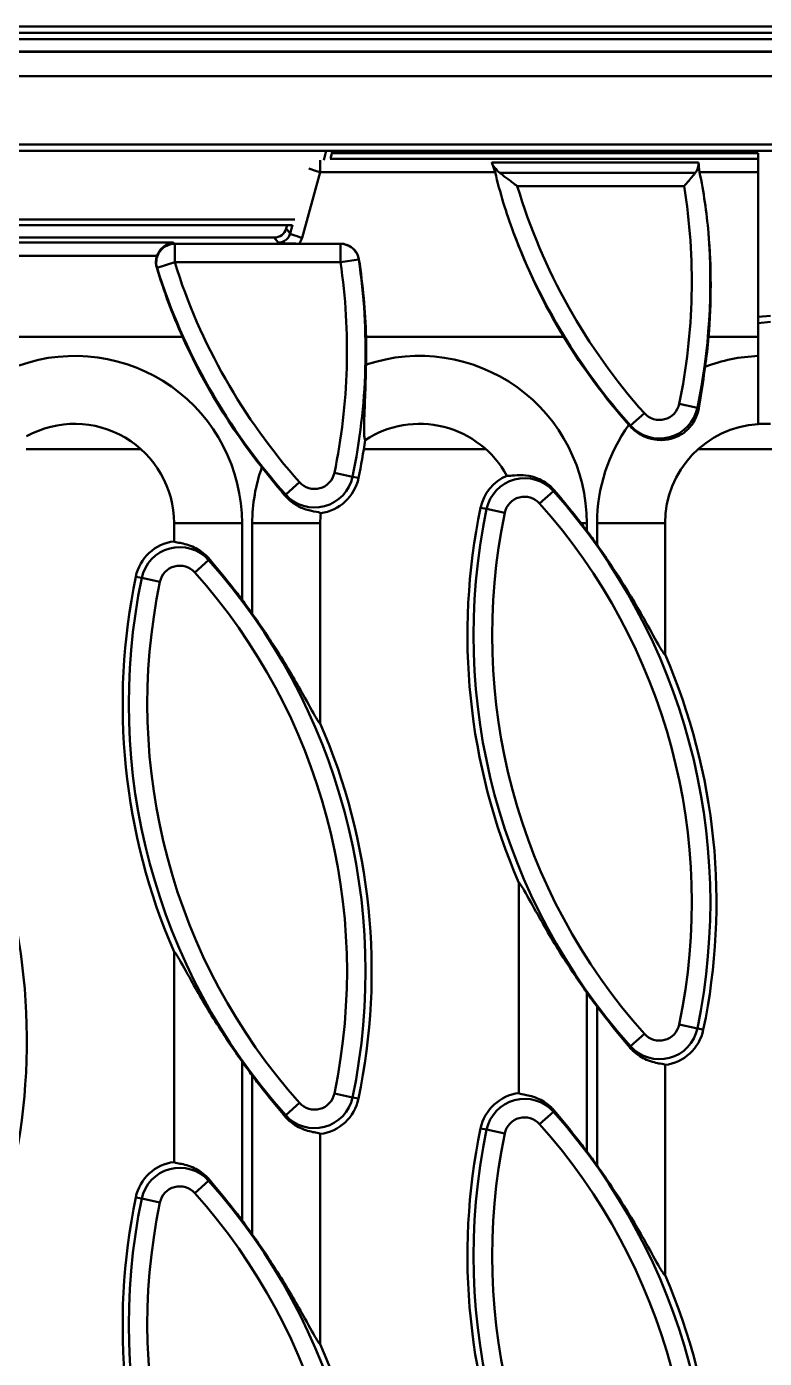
# Model space of a CAD drawing. Header units: millimetres. Extents: x 0 to 2219, y -32 to 1188.
# Drawn here: x 1034.6 to 1094.1, y 491.2 to 598.5 of the extents above; entities that cross this region are included whole.
import ezdxf

# ---------------------------------------------------------------- set-up
doc = ezdxf.new("R2010")
doc.units = ezdxf.units.MM
doc.header["$LTSCALE"] = 2
doc.layers.add('Sichtbar (ISO)', color=7, linetype='Continuous', lineweight=50)
doc.layers.add('Sichtbar schmal (ISO)', color=7, linetype='Continuous', lineweight=50)

msp = doc.modelspace()

# ---------------------------------------------------------------- linework, layer by layer
at = {"layer": 'Sichtbar (ISO)'}
for p, q in [((1097.6788, 598.4711), (597.6788, 598.4711)), ((1097.6788, 596.4711), (597.6788, 596.4711)), ((1097.6788, 594.4711), (597.6788, 594.4711)), ((1024.5765, 588.4717), (1058.7812, 588.4717)), ((1058.9418, 588.4711), (1097.6788, 588.4711)), ((1059.2877, 588.4711), (1059.1123, 587.8355)), ((1093.572, 588.2711), (1059.2325, 588.2711)), ((1093.572, 588.2711), (1093.572, 587.826)), ((1093.572, 586.755), (1093.572, 587.826)), ((1093.572, 586.755), (1093.572, 573.4711)), ((1054.5856, 581.4711), (1021.5585, 581.4711)), ((1026.106, 582.4711), (1056.0293, 582.4711)), ((1055.6179, 582.4711), (1055.5478, 582.2095)), ((1059.9259, 580.9843), (1056.6207, 580.9843)), ((1093.572, 574.593), (1094.572, 574.6805)), ((1047.2004, 573.4711), (1033.773, 573.4711)), ((1077.9143, 573.4711), (1061.9857, 573.4711)), ((1093.572, 573.4711), (1089.5758, 573.4711)), ((1093.572, 573.4711), (1093.572, 571.939)), ((1093.572, 571.939), (1093.572, 566.4555)), ((1094.572, 566.4711), (1093.572, 566.4711)), ((1046.5165, 558.4711), (1046.5165, 557.006)), ((1058.2943, 542.3387), (1058.2943, 558.4711)), ((1086.072, 547.8942), (1086.072, 558.4711)), ((1074.2943, 529.4924), (1074.2943, 512.5616)), ((1046.5165, 523.9368), (1046.5165, 507.006)), ((1086.072, 497.8942), (1086.072, 514.8251)), ((1058.2943, 492.3387), (1058.2943, 509.2695))]:
    msp.add_line(p, q, dxfattribs=at)
for centre, radius, start, end in [((1092.5879, 593.9046), 49.775, 204.237398, 218.421227), ((1012.2228, 572.3709), 49.775, 358.699072, 1.266545), ((1120.3657, 599.4602), 49.775, 211.475352, 221.637732), ((1040.0006, 577.9264), 49.775, 352.089286, 354.864591), ((1038.5165, 558.4711), 8, 0, 118.988229), ((1066.2943, 558.4711), 8, 28.563902, 123.182868), ((1094.072, 558.4711), 8, 93.583322, 180), ((1012.2228, 572.3709), 50.2124, 348.215004, 351.750855), ((1074.7479, 558.9778), 3.6124, 113.274739, 168.215004), ((1057.8406, 562.8533), 3.6124, 277.862549, 348.215004), ((1066.2943, 558.4711), 8, 174.233737, 180), ((1120.3657, 549.4602), 50.2124, 168.215004, 203.432382), ((1046.9702, 553.4222), 3.6124, 97.214909, 168.215004), ((1040.0006, 527.9264), 49.775, 35.357831, 36.964052), ((1092.5879, 543.9046), 50.2124, 168.215004, 203.432382), ((1012.2228, 522.3709), 49.775, 35.357831, 36.964052), ((1040.0006, 527.9264), 50.2124, 348.215004, 23.432382), ((1012.2228, 522.3709), 50.2124, 348.215004, 23.432382), ((984.4451, 516.8153), 50.2124, 348.215004, 23.432382), ((1120.3657, 549.4602), 49.775, 215.357831, 216.964052), ((1085.6183, 518.4089), 3.6124, 277.214909, 348.215004), ((1092.5879, 543.9046), 49.775, 215.357831, 216.964052), ((1057.8406, 512.8533), 3.6124, 277.214909, 348.215004), ((1074.7479, 508.9778), 3.6124, 97.214909, 168.215004), ((1120.3657, 499.4602), 50.2124, 168.215004, 203.432382), ((1040.0006, 477.9264), 49.775, 35.357831, 36.964052), ((1046.9702, 503.4222), 3.6124, 97.214909, 168.215004), ((1092.5879, 493.9046), 50.2124, 168.215004, 203.432382), ((1012.2228, 472.3709), 49.775, 35.357831, 36.964052), ((1040.0006, 477.9264), 50.2124, 348.215004, 23.432382), ((1012.2228, 472.3709), 50.2124, 348.215004, 23.432382)]:
    msp.add_arc(centre, radius, start, end, dxfattribs=at)
for centre, major_axis, ratio, start_param, end_param in [((1097.5434, 588.795), (-14.1582, 29.2163), 0.7554782, 1.28546351, 1.44419811), ((1064.4167, 579.4472), (-2.2931, 32.4495), 0.77651299, 4.7322915, 4.88437603), ((1054.5797, 582.4749), (0.6125, -0.7982), 0.99397439, 5.63160349, 6.93476713), ((1120.3657, 599.1344), (0, -49.6064), 0.99997843, 5.06778499, 5.25612656), ((1040.0006, 577.5997), (0, 49.7479), 0.99997843, 4.62930239, 4.79839893), ((1012.2228, 572.0439), (0, 49.7844), 0.99997843, 4.74105993, 4.86717488), ((1092.5879, 593.5786), (0, -49.6429), 0.99997843, 5.00925966, 5.12941456), ((1083.3388, 566.4376), (-3.811, 4.2834), 0.02819887, 1.55709911, 1.57941361)]:
    msp.add_ellipse(centre, major_axis=major_axis, ratio=ratio, start_param=start_param, end_param=end_param, dxfattribs=at)
msp.add_open_spline([(1058.7812, 588.4717), (1058.8339, 588.4717), (1058.8889, 588.4709), (1058.9418, 588.4711)], degree=3, dxfattribs=at)
for points, knots in [([(1072.1056, 587.5369), (1072.1105, 587.5243), (1072.1157, 587.5113), (1072.1525, 587.4195), (1072.1897, 587.3307), (1072.2676, 587.1286), (1072.3082, 587.013), (1072.3457, 586.8813), (1072.3491, 586.869), (1072.354, 586.8511), (1072.3555, 586.8456), (1072.358, 586.8361), (1072.3591, 586.832), (1072.3611, 586.8242), (1072.3621, 586.8204), (1072.3644, 586.8115), (1072.3657, 586.8064), (1072.3702, 586.7886), (1072.3734, 586.7759), (1072.3771, 586.7605), (1072.3777, 586.7577), (1072.3784, 586.755)], [-0.4445563589, -0.4445563589, -0.4445563589, -0.4445563589, -0.4389069348, -0.4389069348, -0.4053868222, -0.4053868222, -0.3677663626, -0.3677663626, -0.3638840026, -0.3638840026, -0.3621644892, -0.3621644892, -0.3608929959, -0.3608929959, -0.3597154702, -0.3597154702, -0.3581133976, -0.3581133976, -0.3541529217, -0.3541529217, -0.3532968111, -0.3532968111, -0.3532968111, -0.3532968111]), ([(1072.7644, 586.6834), (1072.5996, 586.8119), (1072.4442, 586.9719), (1072.2458, 587.2436), (1072.1652, 587.3914), (1072.1056, 587.5369)], [0.94311037, 0.94311037, 0.94311037, 0.94311037, 1.013503447, 1.013503447, 1.072866948, 1.072866948, 1.072866948, 1.072866948]), ([(1088.7739, 587.5369), (1088.7793, 587.387), (1088.764, 587.2305), (1088.6827, 586.9598), (1088.6045, 586.8084), (1088.5026, 586.6834)], [0.028092156, 0.028092156, 0.028092156, 0.028092156, 0.086940695, 0.086940695, 0.145514477, 0.145514477, 0.145514477, 0.145514477]), ([(1088.85, 586.755), (1088.8491, 586.7592), (1088.8482, 586.7634), (1088.8449, 586.7796), (1088.8425, 586.7916), (1088.8392, 586.809), (1088.8382, 586.8144), (1088.8365, 586.8237), (1088.8357, 586.8277), (1088.8343, 586.8354), (1088.8337, 586.8391), (1088.8321, 586.8479), (1088.8312, 586.853), (1088.8282, 586.8706), (1088.8261, 586.8833), (1088.8044, 587.0189), (1088.7932, 587.1396), (1088.7827, 587.3212), (1088.7804, 587.3863), (1088.7768, 587.4781), (1088.7755, 587.5084), (1088.7739, 587.5369)], [-0.371437085, -0.371437085, -0.371437085, -0.371437085, -0.3701333104, -0.3701333104, -0.3664228179, -0.3664228179, -0.3647684782, -0.3647684782, -0.3635407692, -0.3635407692, -0.362400606, -0.362400606, -0.360844435, -0.360844435, -0.3569723624, -0.3569723624, -0.3191901429, -0.3191901429, -0.2960747993, -0.2960747993, -0.2837593675, -0.2837593675, -0.2837593675, -0.2837593675]), ([(1074.168, 585.6227), (1074.1655, 585.6245), (1074.1631, 585.6264), (1073.9179, 585.8089), (1073.6726, 585.993), (1073.2245, 586.3319), (1073.0129, 586.493), (1072.8034, 586.6535), (1072.7838, 586.6685), (1072.7644, 586.6834)], [-0.000916489, -0.000916489, -0.000916489, -0.000916489, 0, 0, 0.090785002, 0.090785002, 0.173500689, 0.173500689, 0.182100723, 0.182100723, 0.182100723, 0.182100723]), ([(1088.5026, 586.6834), (1088.4423, 586.6112), (1088.3772, 586.5335), (1088.2046, 586.3277), (1088.0926, 586.1946), (1087.8586, 585.9176), (1087.7356, 585.7726), (1087.6112, 585.6264), (1087.6096, 585.6245), (1087.608, 585.6227)], [0.399657719, 0.399657719, 0.399657719, 0.399657719, 0.435350029, 0.435350029, 0.490202578, 0.490202578, 0.547078004, 0.547078004, 0.547797067, 0.547797067, 0.547797067, 0.547797067]), ([(1045.1442, 579.9993), (1045.1658, 580.0593), (1045.1906, 580.1182), (1045.2577, 580.256), (1045.3027, 580.3322), (1045.4483, 580.5426), (1045.5653, 580.6684), (1045.8177, 580.8648), (1045.9446, 580.9353), (1046.1933, 581.0312), (1046.3167, 581.0598), (1046.4405, 581.0701), (1046.4422, 581.0703), (1046.4439, 581.0704)], [-0.212610629, -0.212610629, -0.212610629, -0.212610629, -0.191244695, -0.191244695, -0.161174145, -0.161174145, -0.102075842, -0.102075842, -0.049506103, -0.049506103, 0, 0, 0.000678411, 0.000678411, 0.000678411, 0.000678411]), ([(1054.893, 581.0704), (1054.8942, 581.0703), (1054.8953, 581.0702), (1055.1204, 581.0505), (1055.3597, 581.0297), (1055.7677, 581.0061), (1055.9625, 580.9961), (1056.3363, 580.9864), (1056.4782, 580.9843), (1056.6209, 580.9843)], [-0.000489422, -0.000489422, -0.000489422, -0.000489422, 0, 0, 0.095102169, 0.095102169, 0.138306466, 0.138306466, 0.163178105, 0.163178105, 0.163178105, 0.163178105]), ([(1061.4109, 579.7191), (1061.3867, 579.8742), (1061.3373, 580.0254), (1061.1917, 580.3113), (1061.0787, 580.4765), (1060.7641, 580.7419), (1060.6033, 580.8336), (1060.2699, 580.9532), (1060.0981, 580.9843), (1059.9259, 580.9843)], [0, 0, 0, 0, 0.04722188, 0.04722188, 0.096466788, 0.096466788, 0.135453497, 0.135453497, 0.17232155, 0.17232155, 0.17232155, 0.17232155]), ([(1045.1442, 579.9993), (1045.0899, 579.8489), (1045.0599, 579.6898), (1045.0502, 579.3701), (1045.0707, 579.2096), (1045.1175, 579.0566)], [0.0000916319, 0.0000916319, 0.0000916319, 0.0000916319, 0.0481755212, 0.0481755212, 0.0963086978, 0.0963086978, 0.0963086978, 0.0963086978]), ([(1061.985, 571.2408), (1061.9768, 570.8846), (1061.9676, 570.5283), (1061.9325, 569.3249), (1061.9013, 568.5062), (1061.851, 567.1615), (1061.8307, 566.6038), (1061.822, 565.812), (1061.828, 565.534), (1061.8662, 565.2512), (1061.8876, 565.1864), (1061.9157, 565.1665)], [-2.722822417, -2.722822417, -2.722822417, -2.722822417, -2.614029808, -2.614029808, -2.351259793, -2.351259793, -2.127811428, -2.127811428, -1.951431562, -1.951431562, -1.840039409, -1.840039409, -1.840039409, -1.840039409]), ([(1089.3019, 571.0759), (1089.2712, 570.8553), (1089.2399, 570.6341), (1089.075, 569.4923), (1088.9325, 568.5885), (1088.7922, 567.7467)], [-3.03452597, -3.03452597, -3.03452597, -3.03452597, -2.969324785, -2.969324785, -2.697749791, -2.697749791, -2.697749791, -2.697749791]), ([(1088.7922, 567.7467), (1088.7265, 567.3528), (1088.5914, 566.9858), (1088.3062, 566.4992), (1088.1945, 566.3425), (1087.9769, 566.0948), (1087.8822, 566.0005), (1087.6808, 565.8257), (1087.5768, 565.7471), (1087.3167, 565.5758), (1087.1599, 565.4924), (1086.7008, 565.2954), (1086.3798, 565.2143), (1085.6542, 565.1471), (1085.2204, 565.18), (1084.429, 565.4219), (1084.0938, 565.5857), (1083.5907, 565.9508), (1083.4113, 566.1128), (1083.2508, 566.2932)], [-1.360237042, -1.360237042, -1.360237042, -1.360237042, -1.215763575, -1.215763575, -1.143593234, -1.143593234, -1.094718785, -1.094718785, -1.047138776, -1.047138776, -0.980926743, -0.980926743, -0.857172388, -0.857172388, -0.709442108, -0.709442108, -0.593761463, -0.593761463, -0.520618514, -0.520618514, -0.520618514, -0.520618514]), ([(1055.4374, 560.7058), (1055.2545, 560.9248), (1055.0688, 561.1483), (1054.4549, 561.8939), (1054.0207, 562.4313), (1053.591, 562.9726)], [-1.216094438, -1.216094438, -1.216094438, -1.216094438, -1.125902361, -1.125902361, -0.919967957, -0.919967957, -0.919967957, -0.919967957]), ([(1073.3205, 562.2962), (1073.393, 562.2735), (1073.5456, 562.2873), (1073.9882, 562.3276), (1074.2873, 562.3527), (1074.9358, 562.3114), (1075.2657, 562.2597), (1075.93, 562.0382), (1076.2459, 561.8851), (1076.7637, 561.5168), (1076.9676, 561.3327), (1077.1484, 561.1228)], [-2.90382517, -2.90382517, -2.90382517, -2.90382517, -2.752381467, -2.752381467, -2.589275476, -2.589275476, -2.452749211, -2.452749211, -2.330195852, -2.330195852, -2.239932197, -2.239932197, -2.239932197, -2.239932197]), ([(1077.1484, 561.1228), (1077.6112, 560.5856), (1078.0772, 560.0236), (1078.7785, 559.1464), (1079.0331, 558.8218), (1079.3039, 558.4711)], [-1.531970485, -1.531970485, -1.531970485, -1.531970485, -1.248172043, -1.248172043, -1.108306879, -1.108306879, -1.108306879, -1.108306879]), ([(1058.3347, 559.2749), (1058.2726, 559.3315), (1058.0644, 559.3595), (1057.5346, 559.4617), (1057.2179, 559.5335), (1056.5854, 559.7897), (1056.2835, 559.9497), (1055.7922, 560.3283), (1055.606, 560.504), (1055.4374, 560.7058)], [-3.070387471, -3.070387471, -3.070387471, -3.070387471, -2.90134148, -2.90134148, -2.748096949, -2.748096949, -2.62272962, -2.62272962, -2.539880526, -2.539880526, -2.539880526, -2.539880526]), ([(1079.3039, 558.4711), (1079.3333, 558.4329), (1079.3625, 558.3949), (1079.5173, 558.1929), (1079.644, 558.026), (1079.7715, 557.8568)], [1.0402994883, 1.0402994883, 1.0402994883, 1.0402994883, 1.0546564987, 1.0546564987, 1.1167000163, 1.1167000163, 1.1167000163, 1.1167000163]), ([(1046.5165, 557.006), (1046.5669, 556.9674), (1046.6958, 556.9359), (1047.1714, 556.8433), (1047.569, 556.7677), (1048.1768, 556.5087), (1048.368, 556.4132), (1048.7518, 556.1699), (1048.9437, 556.0213), (1049.2029, 555.7754), (1049.2934, 555.6793), (1049.3807, 555.5763)], [0.043364886, 0.043364886, 0.043364886, 0.043364886, 0.19996601, 0.19996601, 0.399932019, 0.399932019, 0.475600656, 0.475600656, 0.551269293, 0.551269293, 0.592993875, 0.592993875, 0.592993875, 0.592993875]), ([(1080.5948, 556.7303), (1081.2777, 555.7663), (1081.9743, 554.729), (1083.3978, 552.4701), (1084.1061, 551.2492), (1085.0671, 549.5315), (1085.4735, 548.7815), (1085.8175, 548.2058), (1085.8948, 548.0833), (1086.0098, 547.9292), (1086.0499, 547.8924), (1086.072, 547.8942)], [-1.17413138, -1.17413138, -1.17413138, -1.17413138, -0.82821986, -0.82821986, -0.41657877, -0.41657877, -0.15549961, -0.15549961, -0.07774981, -0.07774981, -0.0059838, -0.0059838, -0.0059838, -0.0059838]), ([(1049.3807, 555.5763), (1049.4251, 555.5234), (1049.4697, 555.4703), (1050.2211, 554.5723), (1050.9562, 553.6592), (1051.7395, 552.6374), (1051.8662, 552.4705), (1051.9937, 552.3013)], [0.709582647, 0.709582647, 0.709582647, 0.709582647, 0.73010989, 0.73010989, 1.054656499, 1.054656499, 1.116700016, 1.116700016, 1.116700016, 1.116700016]), ([(1052.817, 551.1747), (1053.4999, 550.2108), (1054.1965, 549.1734), (1055.6201, 546.9146), (1056.3284, 545.6936), (1057.2894, 543.9759), (1057.6958, 543.2259), (1058.0398, 542.6502), (1058.117, 542.5278), (1058.2321, 542.3736), (1058.2721, 542.3369), (1058.2943, 542.3387)], [-1.17413138, -1.17413138, -1.17413138, -1.17413138, -0.82821986, -0.82821986, -0.41657877, -0.41657877, -0.15549961, -0.15549961, -0.07774981, -0.07774981, -0.0059838, -0.0059838, -0.0059838, -0.0059838]), ([(1079.7715, 520.6563), (1079.0886, 521.6203), (1078.392, 522.6576), (1076.9684, 524.9165), (1076.2601, 526.1374), (1075.2991, 527.8552), (1074.8927, 528.6051), (1074.5487, 529.1809), (1074.4715, 529.3033), (1074.3564, 529.4575), (1074.3164, 529.4942), (1074.2943, 529.4924)], [-1.17413138, -1.17413138, -1.17413138, -1.17413138, -0.82821986, -0.82821986, -0.41657877, -0.41657877, -0.15549961, -0.15549961, -0.07774981, -0.07774981, -0.0059838, -0.0059838, -0.0059838, -0.0059838]), ([(1051.9937, 515.1008), (1051.3108, 516.0647), (1050.6142, 517.1021), (1049.1907, 519.3609), (1048.4824, 520.5819), (1047.5214, 522.2996), (1047.115, 523.0496), (1046.771, 523.6253), (1046.6937, 523.7477), (1046.5787, 523.9019), (1046.5386, 523.9386), (1046.5165, 523.9368)], [-1.17413138, -1.17413138, -1.17413138, -1.17413138, -0.82821986, -0.82821986, -0.41657877, -0.41657877, -0.15549961, -0.15549961, -0.07774981, -0.07774981, -0.0059838, -0.0059838, -0.0059838, -0.0059838]), ([(1083.2078, 516.2548), (1083.1634, 516.3077), (1083.1188, 516.3608), (1082.3674, 517.2588), (1081.6323, 518.1719), (1080.849, 519.1937), (1080.7223, 519.3606), (1080.5948, 519.5298)], [0.709582647, 0.709582647, 0.709582647, 0.709582647, 0.73010989, 0.73010989, 1.054656499, 1.054656499, 1.116700016, 1.116700016, 1.116700016, 1.116700016]), ([(1086.072, 514.8251), (1086.0216, 514.8637), (1085.8927, 514.8952), (1085.4171, 514.9877), (1085.0195, 515.0634), (1084.4117, 515.3224), (1084.2205, 515.4179), (1083.8367, 515.6612), (1083.6448, 515.8097), (1083.3856, 516.0556), (1083.2951, 516.1518), (1083.2078, 516.2548)], [0.043364886, 0.043364886, 0.043364886, 0.043364886, 0.19996601, 0.19996601, 0.399932019, 0.399932019, 0.475600656, 0.475600656, 0.551269293, 0.551269293, 0.592993875, 0.592993875, 0.592993875, 0.592993875]), ([(1055.4301, 510.6992), (1055.3856, 510.7521), (1055.341, 510.8052), (1054.5896, 511.7032), (1053.8545, 512.6164), (1053.0712, 513.6381), (1052.9445, 513.805), (1052.817, 513.9742)], [0.709582647, 0.709582647, 0.709582647, 0.709582647, 0.73010989, 0.73010989, 1.054656499, 1.054656499, 1.116700016, 1.116700016, 1.116700016, 1.116700016]), ([(1074.2943, 512.5616), (1074.3447, 512.5229), (1074.4735, 512.4914), (1074.9492, 512.3989), (1075.3468, 512.3232), (1075.9546, 512.0643), (1076.1458, 511.9687), (1076.5296, 511.7254), (1076.7215, 511.5769), (1076.9807, 511.331), (1077.0712, 511.2348), (1077.1584, 511.1319)], [0.043364886, 0.043364886, 0.043364886, 0.043364886, 0.19996601, 0.19996601, 0.399932019, 0.399932019, 0.475600656, 0.475600656, 0.551269293, 0.551269293, 0.592993875, 0.592993875, 0.592993875, 0.592993875]), ([(1058.2943, 509.2695), (1058.2438, 509.3081), (1058.115, 509.3396), (1057.6393, 509.4322), (1057.2417, 509.5078), (1056.6339, 509.7668), (1056.4427, 509.8623), (1056.0589, 510.1057), (1055.867, 510.2542), (1055.6078, 510.5001), (1055.5173, 510.5962), (1055.4301, 510.6992)], [0.043364886, 0.043364886, 0.043364886, 0.043364886, 0.19996601, 0.19996601, 0.399932019, 0.399932019, 0.475600656, 0.475600656, 0.551269293, 0.551269293, 0.592993875, 0.592993875, 0.592993875, 0.592993875]), ([(1077.1584, 511.1319), (1077.2029, 511.079), (1077.2475, 511.0258), (1077.9989, 510.1278), (1078.734, 509.2147), (1079.5173, 508.1929), (1079.644, 508.026), (1079.7715, 507.8568)], [0.709582647, 0.709582647, 0.709582647, 0.709582647, 0.73010989, 0.73010989, 1.054656499, 1.054656499, 1.116700016, 1.116700016, 1.116700016, 1.116700016]), ([(1046.5165, 507.006), (1046.5669, 506.9674), (1046.6958, 506.9359), (1047.1714, 506.8433), (1047.569, 506.7677), (1048.1768, 506.5087), (1048.368, 506.4132), (1048.7518, 506.1699), (1048.9437, 506.0213), (1049.2029, 505.7754), (1049.2934, 505.6793), (1049.3807, 505.5763)], [0.043364886, 0.043364886, 0.043364886, 0.043364886, 0.19996601, 0.19996601, 0.399932019, 0.399932019, 0.475600656, 0.475600656, 0.551269293, 0.551269293, 0.592993875, 0.592993875, 0.592993875, 0.592993875]), ([(1080.5948, 506.7303), (1081.2777, 505.7663), (1081.9743, 504.729), (1083.3978, 502.4701), (1084.1061, 501.2492), (1085.0671, 499.5315), (1085.4735, 498.7815), (1085.8175, 498.2058), (1085.8948, 498.0833), (1086.0098, 497.9292), (1086.0499, 497.8924), (1086.072, 497.8942)], [-1.17413138, -1.17413138, -1.17413138, -1.17413138, -0.82821986, -0.82821986, -0.41657877, -0.41657877, -0.15549961, -0.15549961, -0.07774981, -0.07774981, -0.0059838, -0.0059838, -0.0059838, -0.0059838]), ([(1049.3807, 505.5763), (1049.4251, 505.5234), (1049.4697, 505.4703), (1050.2211, 504.5723), (1050.9562, 503.6592), (1051.7395, 502.6374), (1051.8662, 502.4705), (1051.9937, 502.3013)], [0.709582647, 0.709582647, 0.709582647, 0.709582647, 0.73010989, 0.73010989, 1.054656499, 1.054656499, 1.116700016, 1.116700016, 1.116700016, 1.116700016]), ([(1052.817, 501.1747), (1053.4999, 500.2108), (1054.1965, 499.1734), (1055.6201, 496.9146), (1056.3284, 495.6936), (1057.2894, 493.9759), (1057.6958, 493.2259), (1058.0398, 492.6502), (1058.117, 492.5278), (1058.2321, 492.3736), (1058.2721, 492.3369), (1058.2943, 492.3387)], [-1.17413138, -1.17413138, -1.17413138, -1.17413138, -0.82821986, -0.82821986, -0.41657877, -0.41657877, -0.15549961, -0.15549961, -0.07774981, -0.07774981, -0.0059838, -0.0059838, -0.0059838, -0.0059838])]:
    msp.add_open_spline(points, degree=3, knots=knots, dxfattribs=at)
at = {"layer": 'Sichtbar schmal (ISO)'}
for p, q in [((597.6788, 597.9711), (1097.6788, 597.9711)), ((1097.6788, 597.4711), (597.6788, 597.4711)), ((597.6788, 596.4454), (1097.6788, 596.4454)), ((1097.6788, 588.9711), (597.6788, 588.9711)), ((1058.7812, 588.4717), (1058.5733, 587.7182)), ((1058.2779, 587.7182), (1058.2779, 586.755)), ((1093.572, 587.826), (1059.0973, 587.826)), ((1088.7739, 587.5369), (1072.1056, 587.5369)), ((1056.8249, 581.4664), (1058.2779, 586.755)), ((1058.2779, 586.755), (1072.3784, 586.755)), ((1088.5026, 586.6834), (1072.7644, 586.6834)), ((1088.85, 586.755), (1093.572, 586.755)), ((1087.608, 585.6227), (1074.168, 585.6227)), ((1056.2346, 582.9275), (1026.106, 582.9275)), ((1054.5856, 581.4711), (1054.893, 581.0704)), ((1055.8627, 581.7991), (1055.5478, 582.2095)), ((1056.059, 582.5137), (1055.8627, 581.7991)), ((1046.4439, 581.0704), (1031.047, 581.0704)), ((1046.5689, 580.9785), (1046.5609, 580.9843)), ((1046.5689, 580.9785), (1059.9209, 580.9785)), ((1046.5689, 580.9785), (1046.5689, 579.4842)), ((1059.9259, 580.9843), (1059.9209, 580.9785)), ((1059.9209, 579.4842), (1059.9209, 580.9785)), ((1032.3933, 579.9993), (1045.1442, 579.9993)), ((1046.5689, 579.4842), (1045.1429, 579.0373)), ((1046.5689, 579.4842), (1059.9209, 579.4842)), ((1061.3988, 579.7046), (1059.9209, 579.4842)), ((1061.3988, 579.7046), (1061.4109, 579.7191)), ((1045.1175, 579.0566), (1045.1429, 579.0373)), ((1094.572, 575.1824), (1093.572, 575.0949)), ((1087.2096, 568.0769), (1088.6724, 567.7717)), ((1088.6724, 567.7717), (1088.7922, 567.7467)), ((1083.2921, 566.33), (1084.4063, 567.3257)), ((1083.2921, 566.33), (1083.2508, 566.2932)), ((1043.8505, 564.4334), (1034.601, 564.4334)), ((1071.6282, 564.4334), (1061.8039, 564.4334)), ((1098.8221, 564.4334), (1088.738, 564.4334)), ((1059.4318, 562.5213), (1060.8946, 562.2161)), ((1060.8946, 562.2161), (1061.3768, 562.1155)), ((1055.5143, 560.7745), (1056.6285, 561.7702)), ((1077.0742, 561.0566), (1077.1484, 561.1228)), ((1055.5143, 560.7745), (1055.4374, 560.7058)), ((1077.0742, 561.0566), (1075.96, 560.0609)), ((1071.6939, 559.6149), (1071.2117, 559.7156)), ((1071.6939, 559.6149), (1073.1567, 559.3097)), ((1051.9937, 558.4711), (1046.5165, 558.4711)), ((1051.9937, 552.3013), (1051.9937, 558.4711)), ((1052.817, 558.4711), (1058.2943, 558.4711)), ((1052.817, 558.4711), (1052.817, 551.1747)), ((1079.7715, 558.4711), (1079.3039, 558.4711)), ((1079.7715, 557.8568), (1079.7715, 558.4711)), ((1080.5948, 558.4711), (1086.072, 558.4711)), ((1080.5948, 558.4711), (1080.5948, 556.7303)), ((1049.2964, 555.501), (1048.1822, 554.5053)), ((1049.2964, 555.501), (1049.3807, 555.5763)), ((1043.9161, 554.0594), (1043.4339, 554.16)), ((1043.9161, 554.0594), (1045.3789, 553.7542)), ((1079.7715, 507.8568), (1079.7715, 520.6563)), ((1080.5948, 519.5298), (1080.5948, 506.7303)), ((1084.4063, 517.3257), (1083.2921, 516.33)), ((1087.2096, 518.0769), (1088.6724, 517.7717)), ((1088.6724, 517.7717), (1089.1546, 517.6711)), ((1083.2921, 516.33), (1083.2078, 516.2548)), ((1051.9937, 502.3013), (1051.9937, 515.1008)), ((1052.817, 513.9742), (1052.817, 501.1747)), ((1056.6285, 511.7702), (1055.5143, 510.7745)), ((1059.4318, 512.5213), (1060.8946, 512.2161)), ((1060.8946, 512.2161), (1061.3768, 512.1155)), ((1055.5143, 510.7745), (1055.4301, 510.6992)), ((1077.0742, 511.0566), (1075.96, 510.0609)), ((1077.0742, 511.0566), (1077.1584, 511.1319)), ((1071.6939, 509.6149), (1071.2117, 509.7156)), ((1071.6939, 509.6149), (1073.1567, 509.3097)), ((1049.2964, 505.501), (1048.1822, 504.5053)), ((1049.2964, 505.501), (1049.3807, 505.5763)), ((1043.9161, 504.0594), (1043.4339, 504.16)), ((1043.9161, 504.0594), (1045.3789, 503.7542))]:
    msp.add_line(p, q, dxfattribs=at)
for centre, radius, start, end in [((1120.3657, 599.4602), 48.2255, 196.674398, 221.784996), ((1040.0006, 577.9264), 48.2255, 348.215004, 9.183066), ((1120.3657, 599.4602), 49.7198, 200.715072, 221.784996), ((1040.0006, 577.9264), 49.7198, 348.215004, 4.552994), ((1092.5879, 593.9046), 48.2255, 197.398834, 221.784996), ((1012.2228, 572.3709), 48.2255, 348.215004, 8.482107), ((1012.2228, 572.3709), 49.7198, 348.215004, 8.482107), ((1092.5879, 593.9046), 49.7198, 197.398834, 221.784996), ((1038.5165, 558.4711), 13.4772, 0, 109.451695), ((1066.2943, 558.4711), 13.4772, 0, 108.647416), ((1094.072, 558.4711), 13.4772, 92.12614, 110.728348), ((1085.6183, 568.4089), 3.1198, 221.784996, 348.215004), ((1085.6183, 568.4089), 1.6255, 221.784996, 348.215004), ((1094.072, 558.4711), 13.4772, 144.021212, 180), ((1066.2943, 558.4711), 13.4772, 160.487901, 180), ((1057.8406, 562.8533), 3.1198, 221.784996, 348.215004), ((1057.8406, 562.8533), 1.6255, 221.784996, 348.215004), ((1074.7479, 558.9778), 3.1198, 41.784996, 168.215004), ((1074.7479, 558.9778), 1.6255, 41.784996, 168.215004), ((1040.0006, 527.9264), 48.2255, 348.215004, 41.784996), ((1040.0006, 527.9264), 49.7198, 348.215004, 41.784996), ((1120.3657, 549.4602), 49.7198, 168.215004, 221.784996), ((1120.3657, 549.4602), 48.2255, 168.215004, 221.784996), ((1046.9702, 553.4222), 3.1198, 41.784996, 168.215004), ((1046.9702, 553.4222), 1.6255, 41.784996, 168.215004), ((1012.2228, 522.3709), 49.7198, 348.215004, 41.784996), ((1092.5879, 543.9046), 49.7198, 168.215004, 221.784996), ((1092.5879, 543.9046), 48.2255, 168.215004, 221.784996), ((1012.2228, 522.3709), 48.2255, 348.215004, 41.784996), ((1085.6183, 518.4089), 3.1198, 221.784996, 348.215004), ((1085.6183, 518.4089), 1.6255, 221.784996, 348.215004), ((1057.8406, 512.8533), 3.1198, 221.784996, 348.215004), ((1057.8406, 512.8533), 1.6255, 221.784996, 348.215004), ((1074.7479, 508.9778), 3.1198, 41.784996, 168.215004), ((1040.0006, 477.9264), 49.7198, 348.215004, 41.784996), ((1120.3657, 499.4602), 49.7198, 168.215004, 221.784996), ((1074.7479, 508.9778), 1.6255, 41.784996, 168.215004), ((1040.0006, 477.9264), 48.2255, 348.215004, 41.784996), ((1120.3657, 499.4602), 48.2255, 168.215004, 221.784996), ((1046.9702, 503.4222), 3.1198, 41.784996, 168.215004), ((1012.2228, 472.3709), 49.7198, 348.215004, 41.784996), ((1046.9702, 503.4222), 1.6255, 41.784996, 168.215004), ((1012.2228, 472.3709), 48.2255, 348.215004, 41.784996), ((1092.5879, 493.9046), 49.7198, 168.215004, 221.784996), ((1092.5879, 493.9046), 48.2255, 168.215004, 221.784996)]:
    msp.add_arc(centre, radius, start, end, dxfattribs=at)
for centre, major_axis, ratio, start_param, end_param in [((1058.2779, 586.8298), (-0.9643, 0.2649), 0.07219673, 0.41279927, 1.59062967), ((1054.8914, 581.9939), (1.9978, -0.1645), 0.99497965, 5.83502969, 6.09813429)]:
    msp.add_ellipse(centre, major_axis=major_axis, ratio=ratio, start_param=start_param, end_param=end_param, dxfattribs=at)
for points, knots in [([(1055.8627, 581.7991), (1055.8134, 581.6202), (1055.5776, 581.2358), (1055.1429, 581.0689), (1054.893, 581.0704)], [0, 0, 0, 0, 0.42857143, 1, 1, 1, 1]), ([(1055.8627, 581.7991), (1055.8767, 581.7793), (1055.9596, 581.7409), (1056.0949, 581.6918), (1056.2752, 581.6264), (1056.5488, 581.5419), (1056.8249, 581.4664)], [0, 0, 0, 0, 0.42857143, 0.42857143, 0.42857143, 1, 1, 1, 1]), ([(1046.5689, 580.9785), (1046.2899, 580.9756), (1046.0311, 580.8948), (1045.813, 580.7636), (1045.581, 580.624), (1045.3932, 580.4268), (1045.2662, 580.1943), (1045.0837, 579.8603), (1045.0196, 579.4457), (1045.1429, 579.0373)], [0, 0, 0, 0, 0.27839845, 0.27839845, 0.27839845, 0.57450515, 0.57450515, 0.57450515, 1, 1, 1, 1]), ([(1059.9209, 580.9785), (1060.3244, 580.9758), (1060.7254, 580.8013), (1061.0033, 580.5084), (1061.2118, 580.2886), (1061.3522, 580.0036), (1061.3988, 579.7046)], [0, 0, 0, 0, 0.57142857, 0.57142857, 0.57142857, 1, 1, 1, 1])]:
    msp.add_open_spline(points, degree=3, knots=knots, dxfattribs=at)
msp.add_open_spline([(1046.5609, 580.9843), (1046.5219, 581.013), (1046.4829, 581.0417), (1046.4439, 581.0704)], degree=3, dxfattribs=at)

doc.saveas('drawing.dxf')
